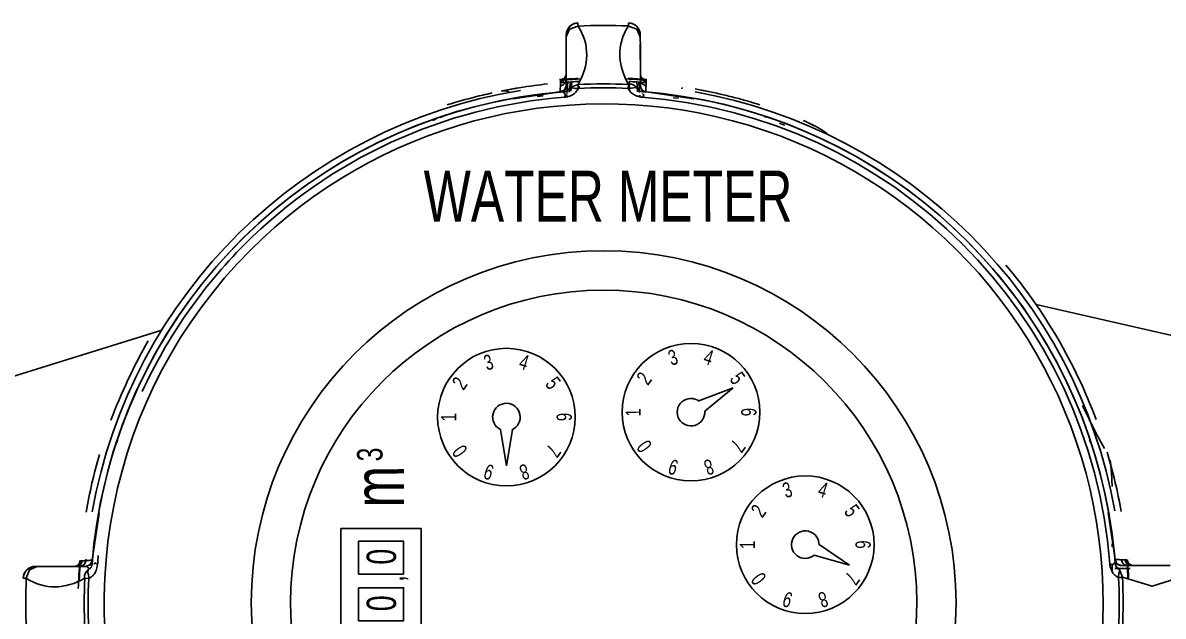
# Model space of a CAD drawing. Header units: millimetres. Extents: x 1218 to 72853, y -34712 to 16286.
# Drawn here: x 32007.5 to 32150.5, y 6736.5 to 6811 of the extents above; entities that cross this region are included whole.
import ezdxf

# ---------------------------------------------------------------- set-up
doc = ezdxf.new("R2010")
doc.units = ezdxf.units.MM
doc.set_wipeout_variables(frame=1)
doc.styles.get("Standard").update_dxf_attribs({"font": 'arial.ttf'})

# ---------------------------------------------------------------- blocks, each defined once
blk = doc.blocks.new('DONGHO-D40 PPR')
at = {"color": 8}
blk.add_wipeout([(3.17, -77.56), (-3.04, -77.56), (-4.13, -77.11), (-4.59, -76.01), (-4.6, -66.23), (-6.13, -65.25), (-14.08, -63.91), (-17.1, -63.27), (-19.04, -62.71), (-25.12, -60.53), (-30.42, -58.31), (-32.61, -56.43), (-35.99, -54.34), (-40.18, -51.32), (-43.74, -48.32), (-46.79, -45.37), (-48.66, -43.36), (-50.47, -42.42), (-56.56, -33.86), (-95.36, -22.03), (-97.33, -21.88), (-98.96, -22.93), (-99.58, -24.75), (-99.59, -26.06), (-100.61, -27.09), (-101.51, -30.94), (-104.26, -35.72), (-126.07, -35.19), (-128.51, -30.97), (-128.52, -21.33), (-164.67, -21.31), (-164.69, 21.11), (-128.56, 21.15), (-128.57, 30.75), (-125.82, 35.53), (-104.33, 35.55), (-101.57, 30.78), (-95.4, 21.86), (-55.45, 34.25), (-51.23, 40.29), (-46.86, 44.14), (-41.18, 50.52), (-35.85, 54.43), (-27.48, 59.1), (-22.27, 61.25), (-18.69, 62.82), (-11.82, 64.46), (-8.7, 64.96), (-5.52, 65.69), (-4.56, 71.9), (-3.51, 72.79), (3.4, 72.79), (4.44, 71.93), (5.42, 65.7), (13.55, 64.12), (19.59, 62.54), (25.26, 60.48), (39.78, 51.63), (45, 47.15), (50.47, 42.42), (54.24, 37.47), (121.1, 21.87), (123.69, 22.83), (124.8, 25.01), (124.8, 26.08), (125.82, 27.11), (126.72, 30.96), (129.47, 35.74), (150.96, 35.76), (153.72, 30.99), (153.73, 21.35), (189.89, 21.5), (189.91, -21.1), (153.77, -21.09), (153.78, -30.73), (151.03, -35.51), (129.54, -35.53), (126.78, -30.76), (126.77, -26.18), (125.96, -26.99), (124.85, -25.88), (124.78, -24.45), (124.06, -22.94), (122.9, -22.14), (121.6, -21.94), (121.01, -22.04), (52.84, -38.15), (50.18, -41.59), (47.02, -45.13), (43.87, -48.2), (40.64, -50.95), (37.2, -53.52), (34.05, -55.57), (30.43, -58.05), (24.03, -60.58), (17.61, -63.13), (10.43, -64.71), (5.16, -65.5), (4.72, -75.79), (4.26, -77.1)], dxfattribs=at)
for p, q in [((3.11, 72.82), (3.11, 72.83)), ((-4.71, 66.23), (-4.71, 70.19)), ((-4.71, 66.15), (-4.71, 70.19)), ((4.59, 70.2), (4.6, 66.23)), ((4.59, 70.2), (4.6, 66.16)), ((-4.5, 65.38), (-4.62, 63.98)), ((-4.5, 65.38), (-4.01, 65.42)), ((-4.18, 65.4), (-4.32, 64.13)), ((-4.18, 65.4), (-4.01, 65.42)), ((-4.01, 65.42), (-4.1, 64.26)), ((-3.22, 65.08), (-3.2, 64.6)), ((-3.07, 64.89), (-3.09, 64.6)), ((3.11, 65.09), (3.09, 64.6)), ((3.25, 64.31), (3.19, 65.46)), ((4.16, 65.41), (4.26, 64.16)), ((4.16, 65.41), (4.39, 65.39)), ((4.39, 65.39), (4.51, 64.09)), ((-12.47, 64.3), (-12.81, 64.26)), ((-12.81, 64.26), (-12.47, 64.3)), ((-11.35, 63.29), (-5.45, 64.16)), ((-4.64, 63.85), (-4.66, 63.54)), ((4.54, 63.77), (4.56, 63.48)), ((5.38, 64.16), (11.31, 63.3)), ((5.38, 64.16), (11.28, 63.31)), ((9.39, 63.36), (8.71, 63.4)), ((-20.52, 60.95), (-20.2, 61.06)), ((-20.25, 61.05), (-20.52, 60.96)), ((20.12, 61.09), (20.44, 60.98)), ((20.15, 61.08), (20.45, 60.98)), ((-61.09, 20.12), (-60.98, 20.44)), ((-60.98, 20.45), (-61.08, 20.15)), ((60.95, 20.52), (61.06, 20.2)), ((60.96, 20.52), (61.05, 20.25)), ((-63.3, 11.31), (-64.16, 5.38)), ((-64.16, 5.38), (-63.31, 11.28)), ((63.29, 11.35), (64.16, 5.45)), ((-70.2, 4.59), (-66.23, 4.6)), ((-66.16, 4.6), (-70.2, 4.59)), ((-64.19, 4.86), (-64.13, 4.94)), ((63.78, 4.33), (63.79, 3.94)), ((66.15, 4.71), (70.19, 4.71)), ((66.23, 4.71), (70.19, 4.71)), ((-65.09, 3.11), (-64.6, 3.09)), ((65.08, 3.22), (64.6, 3.2))]:
    blk.add_line(p, q, dxfattribs=at)
for p, q in [((120.98, 22.24), (54.24, 37.47)), ((-95.37, 21.86), (-55.45, 34.25)), ((11.93, 25.37), (16.25, 27.01)), ((12.67, 24.08), (16.25, 27.01)), ((-12.94, 21.78), (-12.19, 17.21)), ((-11.45, 21.78), (-12.19, 17.21)), ((27.02, 7.33), (30.84, 4.74)), ((26.39, 5.99), (30.84, 4.74))]:
    blk.add_line(p, q)
at = {"color": 8, "flags": 128}
for points in [[(-3.23, 72.83), (-3.51, 72.79), (-3.75, 72.71), (-3.96, 72.61), (-4.28, 72.36), (-4.47, 72.11), (-4.65, 71.69), (-4.71, 71.29)], [(-4.71, 71.29), (-4.63, 71.75), (-4.43, 72.18), (-4.11, 72.51), (-3.7, 72.73), (-3.23, 72.83)], [(-4.71, 71.08), (-4.28, 72.02), (-3.23, 72.42)], [(3.1, 72.43), (3.11, 72.57), (3.11, 72.69), (3.11, 72.77)], [(4.59, 71.09), (4.16, 72.02), (3.1, 72.43)], [(4.59, 71.3), (4.56, 71.57), (4.49, 71.82), (4.4, 72.03), (4.16, 72.37), (3.92, 72.56), (3.72, 72.67), (3.4, 72.79), (3.11, 72.83)], [(3.11, 72.83), (3.57, 72.74), (3.99, 72.52), (4.31, 72.18), (4.51, 71.76), (4.59, 71.3)], [(-4.71, 71.08), (-4.71, 71.16), (-4.71, 71.21), (-4.71, 71.25), (-4.71, 71.28), (-4.71, 71.29)], [(-4.71, 71.08), (-4.71, 69.81), (-4.71, 68.59), (-4.71, 67.38), (-4.7, 66.17), (-4.7, 64.92)], [(4.6, 64.93), (4.6, 66.09), (4.6, 67.28), (4.6, 68.5), (4.6, 69.77), (4.59, 71.09)], [(-4.74, 66.2), (-4.91, 65.87), (-5.42, 65.62)], [(-4.77, 65.91), (-4.74, 65.98), (-4.72, 66.15)], [(-4.71, 65.72), (-4.71, 65.81), (-4.71, 65.9), (-4.71, 65.98), (-4.71, 66.07), (-4.71, 66.15)], [(4.6, 66.16), (4.6, 66.08), (4.6, 65.99), (4.6, 65.9), (4.6, 65.82), (4.6, 65.73)], [(5.31, 65.63), (4.8, 65.88), (4.63, 66.2)], [(4.66, 65.92), (4.81, 65.67), (5.3, 65.44)], [(-5.47, 64.17), (-5.45, 64.41), (-5.44, 64.62), (-5.42, 64.8), (-5.41, 64.91), (-5.41, 64.96)], [(-5.42, 65.62), (-5.42, 65.57), (-5.42, 65.52), (-5.42, 65.47), (-5.42, 65.42)], [(-5.42, 65.42), (-5.42, 65.32), (-5.42, 65.23), (-5.42, 65.14), (-5.42, 65.04), (-5.42, 64.95)], [(-5.41, 64.16), (-5.19, 64.2), (-4.99, 64.32), (-4.84, 64.48), (-4.74, 64.69), (-4.72, 64.91)], [(-4.71, 64.89), (-4.93, 64.36), (-5.4, 64.15)], [(-3.23, 65.08), (-3.64, 64.91), (-4.06, 64.77), (-4.39, 64.55)], [(-4.39, 64.55), (-4.14, 64.69), (-3.87, 64.68), (-3.55, 64.6), (-3.2, 64.6)], [(3.09, 64.6), (3.45, 64.61), (3.77, 64.69), (4.03, 64.7), (4.28, 64.56)], [(4.61, 64.92), (4.64, 64.7), (4.73, 64.49), (4.89, 64.33), (5.08, 64.21), (5.3, 64.17)], [(5.25, 64.98), (5.12, 65.01), (4.85, 65.16)], [(5.3, 64.97), (5.31, 64.92), (5.3, 64.81), (5.3, 64.63), (5.3, 64.41), (5.3, 64.17)], [(5.31, 65.43), (5.31, 65.49), (5.31, 65.56), (5.31, 65.63)], [(5.31, 64.96), (5.31, 65.05), (5.31, 65.15), (5.31, 65.24), (5.31, 65.33), (5.31, 65.43)], [(-64.19, 4.86), (-63.95, 7.42), (-63.6, 9.97), (-63.15, 12.51), (-62.6, 15.02), (-61.95, 17.51), (-61.2, 19.98), (-60.35, 22.41), (-59.4, 24.8), (-58.37, 27.16), (-57.23, 29.47), (-56.01, 31.74), (-54.69, 33.95), (-53.29, 36.11), (-51.81, 38.21), (-50.24, 40.25), (-48.59, 42.23), (-46.86, 44.14), (-45.06, 45.98), (-43.18, 47.74), (-41.24, 49.43), (-39.23, 51.04), (-37.16, 52.57), (-35.02, 54.01), (-32.84, 55.37), (-30.6, 56.64), (-28.31, 57.82), (-25.97, 58.9), (-23.6, 59.89), (-21.18, 60.79), (-18.73, 61.59), (-16.26, 62.29), (-13.75, 62.89), (-11.23, 63.39), (-8.68, 63.79), (-6.12, 64.08), (-4.96, 64.18)], [(4.86, 64.19), (7.42, 63.95), (9.97, 63.6), (12.51, 63.15), (15.02, 62.6), (17.51, 61.95), (19.98, 61.2), (22.41, 60.35), (24.8, 59.4), (27.16, 58.37), (29.47, 57.23), (31.74, 56.01), (33.95, 54.69), (36.11, 53.29), (38.21, 51.81), (40.25, 50.24), (42.23, 48.59), (44.14, 46.86), (45.98, 45.06), (47.74, 43.18), (49.43, 41.24), (51.04, 39.23), (52.57, 37.16), (54.01, 35.02)], [(54.01, 35.02), (55.37, 32.84), (56.64, 30.6), (57.82, 28.31), (58.9, 25.97), (59.89, 23.6), (60.79, 21.18), (61.59, 18.73), (62.29, 16.26), (62.89, 13.75), (63.39, 11.23), (63.79, 8.68), (64.08, 6.12), (64.18, 4.96)], [(62.82, 19.4), (61.73, 21.34), (60.05, 24.79)], [(-71.3, 4.59), (-71.57, 4.56), (-71.82, 4.49), (-72.03, 4.4), (-72.37, 4.16), (-72.56, 3.92), (-72.67, 3.72), (-72.79, 3.4), (-72.83, 3.11)], [(-71.09, 4.59), (-72.02, 4.16), (-72.43, 3.1)], [(-64.93, 4.59), (-66.1, 4.59), (-67.28, 4.59), (-68.5, 4.59), (-69.77, 4.59), (-71.09, 4.59)], [(-65.63, 5.31), (-65.88, 4.8), (-66.2, 4.63)], [(-66.16, 4.6), (-66.08, 4.6), (-65.99, 4.6), (-65.9, 4.6), (-65.82, 4.6), (-65.73, 4.6)], [(-65.43, 5.31), (-65.45, 5.31), (-65.47, 5.31), (-65.49, 5.31), (-65.52, 5.31), (-65.54, 5.31), (-65.56, 5.31), (-65.59, 5.31), (-65.61, 5.31), (-65.63, 5.31)], [(-64.96, 5.31), (-65.05, 5.31), (-65.15, 5.31), (-65.24, 5.31), (-65.33, 5.31), (-65.43, 5.31)], [(-64.98, 5.25), (-65.01, 5.12), (-65.16, 4.85)], [(-64.92, 4.61), (-64.4, 4.8), (-64.17, 5.3)], [(-64.17, 5.25), (-64.45, 4.78), (-64.92, 4.61)], [(-63.98, 4.87), (-63.76, 5.03), (-63.5, 4.8)], [(66.04, 4.33), (65.76, 4.33), (64.13, 4.34)], [(64.89, 4.71), (64.36, 4.93), (64.15, 5.4)], [(65.08, 3.23), (64.91, 3.64), (64.77, 4.06), (64.55, 4.39)], [(65.71, 4.72), (65.67, 4.72), (65.56, 4.72), (65.39, 4.72), (65.17, 4.72), (64.92, 4.72)], [(71.08, 4.71), (69.81, 4.71), (68.58, 4.71), (67.38, 4.71), (66.16, 4.71), (64.92, 4.71)], [(65.42, 5.42), (65.32, 5.42), (65.23, 5.42), (65.14, 5.42), (65.04, 5.42), (64.95, 5.42)], [(64.96, 5.41), (65.02, 5.19), (65.13, 4.99), (65.28, 4.85), (65.48, 4.76), (65.71, 4.72)], [(65.62, 5.42), (65.57, 5.42), (65.52, 5.42), (65.47, 5.42), (65.42, 5.42)], [(65.62, 5.42), (65.87, 4.91), (66.21, 4.73)], [(65.72, 4.71), (65.81, 4.71), (65.9, 4.71), (65.98, 4.71), (66.07, 4.71), (66.15, 4.71)], [(72.42, 3.23), (68.79, 2.13), (65.08, 3.24)]]:
    blk.add_lwpolyline(points, dxfattribs=at)
for points in [[(-22.87, -18.57), (-32.94, -18.58), (-32.96, 9.34), (-22.9, 9.34)], [(-30.74, 3.62), (-25.11, 3.63), (-25.11, 7.76), (-30.74, 7.75)], [(-30.74, -2.23), (-25.1, -2.22), (-25.11, 1.91), (-30.74, 1.9)]]:
    blk.add_lwpolyline(points, close=True)
for centre, radius in [((0, 0), 44.21), ((-12.2, 23.34), 8.63), ((10.95, 23.95), 8.63), ((25.29, 7.32), 8.63)]:
    blk.add_circle(centre, radius)
at = {"color": 8}
for centre, radius, start, end in [((0, 0), 72.5, 87.5491, 92.5472), ((0, 0), 65.93, 92.7804, 94.8072), ((0, 0), 65.93, 85.2873, 87.3154), ((0, 0), 65.54, 97.6251, 100.9677), ((0, 0), 65.54, 99.4502, 100.9677), ((0, 0), 65.54, 96.1902, 97.624), ((0, 0), 65.85, 92.6287, 94.7226), ((0, 0), 65.54, 93.9748, 94.7448), ((0, 0), 65.16, 87.2616, 92.8346), ((0, 0), 64.68, 87.2616, 92.8347), ((0, 0), 65.85, 85.3737, 87.4676), ((0, 0), 65.54, 85.3516, 86.3616), ((0, 0), 65.54, 79.5913, 79.9289), ((0, 0), 65.54, 78.0679, 79.5904), ((0, 0), 65.18, 99.2183, 169.8715), ((0, 0), 64.37, 94.4233, 170.1504), ((0, 0), 63.68, 94.4234, 135.0481), ((0, 0), 63.68, 4.4234, 85.6729), ((0, 0), 64.37, 9.9459, 80.1504), ((0, 0), 65.18, 10.2299, 79.8715), ((0, 0), 65.54, 76.5438, 78.0661), ((0, 0), 65.54, 75.0198, 76.5418), ((0, 0), 65.54, 73.4957, 75.0175), ((0, 0), 65.54, 72.6106, 73.4932), ((0, 0), 65.54, 67.1161, 67.5523), ((0, 0), 63.68, 135.0481, 155.3605), ((0, 0), 65.93, 20.4401, 40.0481), ((0, 0), 65.93, 150.0481, 159.6348), ((0, 0), 65.93, 163.5797, 170.0481), ((0, 0), 65.93, 10.0481, 16.6973), ((0, 0), 63.68, 174.6289, 175.6729), ((-71.29, 3.04), 1.55, 90.0481, 177.5562), ((0, 0), 65.93, 175.352, 178.4262), ((0, 0), 65.85, 175.3737, 177.453), ((0, 0), 65.18, 175.1692, 175.3261), ((0, 0), 65.85, 2.6432, 4.7226), ((0, 0), 65.93, 4.3852, 4.7276), ((0, 0), 65.93, 2.799, 4.2984), ((0, 0), 72.5, 177.5491, 182.5472), ((0, 0), 65.16, 177.2616, 182.8346), ((0, 0), 64.68, 177.2616, 182.8347), ((0, 0), 64.68, 357.2616, 2.8347), ((0, 0), 65.16, 357.2616, 2.8346)]:
    blk.add_arc(centre, radius, start, end, dxfattribs=at)
for centre, radius, start, end in [((0, 0), 62.66, 315.0481, 135.0481), ((0, 0), 62.66, 135.0481, 270.0481), ((0, 0), 39.28, 0.0483, 180.0483), ((-12.2, 23.34), 1.73, 293.4296, 244.6269), ((10.95, 23.95), 1.73, 53.4296, 4.6269), ((25.29, 7.32), 1.73, 358.4296, 309.6269), ((0, 0), 39.28, 180.0483, 0.0483)]:
    blk.add_arc(centre, radius, start, end)
at = {"color": 8, "extrusion": (0, 0, -1)}
for centre, major_axis, ratio, start_param, end_param in [((-5.48, 66.19), (0.776, 0.001), 0.999402, 0.351981, 1.489022), ((-6.79, -50.92), (15.06, 115.93), 0.74033, 6.141459, 6.151792), ((6.88, -50.85), (15.24, -115.84), 0.740151, 3.275133, 3.286229), ((66.19, 5.48), (0.001, -0.776), 0.999402, 0.351981, 1.489022)]:
    blk.add_ellipse(centre, major_axis=major_axis, ratio=ratio, start_param=start_param, end_param=end_param, dxfattribs=at)
at = {"color": 8}
for points, knots in [([(-3.22, 72.43), (-3.22, 72.53), (-3.23, 72.75), (-3.23, 72.83), (-3.23, 72.83)], [0, 0, 0, 0, 0.4, 0.9997536, 0.9997536, 0.9997536, 0.9997536]), ([(4.59, 71.09), (4.59, 71.14), (4.59, 71.25), (4.59, 71.29), (4.59, 71.29)], [0, 0, 0, 0, 0.4, 0.9996891, 0.9996891, 0.9996891, 0.9996891]), ([(4.6, 66.23), (4.61, 66.14), (4.62, 65.99), (4.64, 65.93), (4.65, 65.93)], [0.0000075, 0.0000075, 0.0000075, 0.0000075, 0.5, 1, 1, 1, 1]), ([(-4.72, 64.92), (-4.72, 64.84), (-4.75, 64.69), (-4.85, 64.47), (-5.1, 64.29), (-5.35, 64.21), (-5.47, 64.17)], [0, 0, 0, 0, 0.2, 0.4, 0.7, 1, 1, 1, 1]), ([(-4.72, 65.71), (-4.72, 65.6), (-4.78, 65.36), (-4.99, 65.08), (-5.26, 64.98), (-5.41, 64.96)], [0, 0, 0, 0, 0.3, 0.6, 1, 1, 1, 1]), ([(-4.39, 64.55), (-4.38, 64.48), (-4.43, 64.36), (-4.63, 64.24), (-4.85, 64.19), (-4.96, 64.18)], [-1, -1, -1, -1, -0.65, -0.3, 0, 0, 0, 0]), ([(-4.91, 63.49), (-4.73, 63.51), (-4.43, 63.57), (-4.06, 63.7), (-3.75, 63.88), (-3.44, 64.16), (-3.27, 64.42), (-3.2, 64.6)], [0, 0, 0, 0, 0.2, 0.35, 0.5, 0.7, 1, 1, 1, 1]), ([(-4.71, 64.92), (-4.71, 65.11), (-4.71, 65.39), (-4.71, 65.65), (-4.71, 65.72), (-4.71, 65.72)], [0, 0, 0, 0, 0.4, 0.7, 1, 1, 1, 1]), ([(3.09, 64.6), (3.13, 64.51), (3.22, 64.34), (3.41, 64.1), (3.64, 63.9), (3.92, 63.73), (4.23, 63.61), (4.52, 63.54), (4.71, 63.51), (4.8, 63.5)], [0, 0, 0, 0, 0.2, 0.35, 0.5, 0.65, 0.8, 0.9, 1, 1, 1, 1]), ([(4.28, 64.56), (4.21, 64.65), (4.08, 64.79), (3.84, 64.98), (3.6, 65.1), (3.34, 65.15), (3.18, 65.12), (3.11, 65.09)], [-1, -1, -1, -1, -0.75, -0.5625, -0.375, -0.1875, 0, 0, 0, 0]), ([(4.28, 64.56), (4.28, 64.51), (4.29, 64.39), (4.49, 64.25), (4.74, 64.2), (4.86, 64.19)], [0, 0, 0, 0, 0.3, 0.7, 1, 1, 1, 1]), ([(4.61, 64.92), (4.61, 64.85), (4.58, 64.76), (4.49, 64.67), (4.4, 64.61), (4.33, 64.57), (4.3, 64.56)], [-1, -1, -1, -1, -0.6, -0.4, -0.2, 0, 0, 0, 0]), ([(4.6, 65.73), (4.6, 65.72), (4.6, 65.63), (4.6, 65.33), (4.6, 65.07), (4.6, 64.93)], [0, 0, 0, 0, 0.4, 0.7, 1, 1, 1, 1]), ([(4.61, 65.72), (4.61, 65.63), (4.65, 65.43), (4.78, 65.2), (5.11, 64.98), (5.28, 64.97), (5.3, 64.97)], [0, 0, 0, 0, 0.21875, 0.4375, 0.625, 1, 1, 1, 1]), ([(-14, 64.03), (-14.39, 63.94), (-15.97, 63.58), (-17.53, 63.16), (-18.69, 62.82)], [0.2, 0.2, 0.2, 0.2, 0.4, 1, 1, 1, 1]), ([(4.8, 63.5), (4.89, 63.56), (5.04, 63.67), (5.04, 63.83), (4.89, 63.94), (4.87, 63.98), (4.87, 63.98)], [0, 0, 0, 0, 0.15625, 0.34375, 0.4921875, 0.5, 0.5, 0.5, 0.5]), ([(4.93, 64.13), (4.93, 64.14), (4.93, 64.17), (4.89, 64.19), (4.86, 64.19)], [0.75, 0.75, 0.75, 0.75, 0.8125, 0.9999813, 0.9999813, 0.9999813, 0.9999813]), ([(28.04, 58.92), (27.97, 58.97), (27.84, 59.07), (27.64, 59.21), (27.44, 59.34), (27.23, 59.47), (27.02, 59.6), (26.74, 59.76), (26.23, 60.03), (25.79, 60.24), (25.49, 60.37)], [0.4, 0.4, 0.4, 0.4, 0.45, 0.5, 0.55, 0.6, 0.65, 0.7, 0.8, 1, 1, 1, 1]), ([(63.78, 14.63), (63.78, 14.75), (63.77, 15.07), (63.75, 15.6), (63.72, 16.1), (63.69, 16.5), (63.66, 16.84), (63.63, 17.17), (63.59, 17.51), (63.56, 17.76), (63.53, 17.9), (63.53, 17.95)], [-0.8772118, -0.8772118, -0.8772118, -0.8772118, -0.85, -0.8, -0.75, -0.725, -0.7, -0.6625, -0.6375, -0.6125, -0.6002909, -0.6002909, -0.6002909, -0.6002909]), ([(-71.09, 4.59), (-71.14, 4.59), (-71.25, 4.59), (-71.29, 4.59), (-71.29, 4.59)], [0, 0, 0, 0, 0.4, 0.9996891, 0.9996891, 0.9996891, 0.9996891]), ([(-66.23, 4.6), (-66.14, 4.61), (-65.99, 4.62), (-65.93, 4.64), (-65.93, 4.65)], [0.0000075, 0.0000075, 0.0000075, 0.0000075, 0.5, 1, 1, 1, 1]), ([(-65.43, 5.31), (-65.44, 5.19), (-65.51, 4.99), (-65.73, 4.72), (-65.88, 4.67), (-65.93, 4.65)], [0, 0, 0, 0, 0.25, 0.5, 1, 1, 1, 1]), ([(-65.73, 4.6), (-65.72, 4.6), (-65.63, 4.6), (-65.33, 4.6), (-65.07, 4.6), (-64.93, 4.6)], [0, 0, 0, 0, 0.4, 0.7, 1, 1, 1, 1]), ([(-64.97, 5.3), (-64.97, 5.28), (-64.98, 5.11), (-65.19, 4.79), (-65.42, 4.65), (-65.62, 4.61), (-65.72, 4.61)], [0, 0, 0, 0, 0.375, 0.5625, 0.75, 1, 1, 1, 1]), ([(-64.18, 5.38), (-64.34, 5.36), (-64.74, 5.33), (-64.95, 5.31), (-64.96, 5.31)], [0, 0, 0, 0, 0.4, 1, 1, 1, 1]), ([(-64.56, 4.28), (-64.6, 4.35), (-64.66, 4.44), (-64.76, 4.53), (-64.84, 4.58), (-64.9, 4.59), (-64.93, 4.59)], [-1, -1, -1, -1, -0.6, -0.4, -0.2, 0, 0, 0, 0]), ([(-64.6, 3.09), (-64.48, 3.14), (-64.26, 3.27), (-64, 3.5), (-63.81, 3.77), (-63.66, 4.06), (-63.56, 4.4), (-63.52, 4.67), (-63.5, 4.8)], [0, 0, 0, 0, 0.2, 0.4, 0.55, 0.7, 0.85, 1, 1, 1, 1]), ([(-64.2, 4.85), (-64.2, 4.76), (-64.23, 4.56), (-64.36, 4.34), (-64.48, 4.29), (-64.56, 4.3)], [0, 0, 0, 0, 0.25, 0.6, 1, 1, 1, 1]), ([(-64.19, 4.86), (-64.18, 4.97), (-64.17, 5.13), (-64.16, 5.27), (-64.16, 5.31), (-64.16, 5.31)], [0, 0, 0, 0, 0.4, 0.7, 1, 1, 1, 1]), ([(63.49, 4.91), (63.51, 4.73), (63.57, 4.43), (63.7, 4.06), (63.88, 3.75), (64.16, 3.44), (64.42, 3.27), (64.6, 3.2)], [0, 0, 0, 0, 0.2, 0.35, 0.5, 0.7, 1, 1, 1, 1]), ([(64.15, 5.42), (64.16, 5.31), (64.2, 5.17), (64.29, 5.03), (64.38, 4.92), (64.49, 4.83), (64.64, 4.76), (64.77, 4.72), (64.88, 4.71), (64.92, 4.71)], [-1, -1, -1, -1, -0.725, -0.6375, -0.55, -0.35, -0.275, -0.1, 0, 0, 0, 0]), ([(64.15, 5.4), (64.16, 5.31), (64.2, 5.15), (64.33, 4.94), (64.54, 4.77), (64.78, 4.71), (64.89, 4.71)], [0, 0, 0, 0, 0.2, 0.4, 0.65, 1, 1, 1, 1]), ([(64.95, 5.42), (64.94, 5.42), (64.84, 5.43), (64.53, 5.45), (64.29, 5.47), (64.17, 5.48)], [0, 0, 0, 0, 0.4, 0.7, 1, 1, 1, 1]), ([(64.55, 4.39), (64.48, 4.38), (64.36, 4.43), (64.24, 4.63), (64.19, 4.85), (64.18, 4.96)], [-1, -1, -1, -1, -0.65, -0.3, 0, 0, 0, 0]), ([(64.6, 3.2), (64.6, 3.3), (64.59, 3.48), (64.64, 3.7), (64.7, 3.93), (64.72, 4.14), (64.63, 4.31), (64.55, 4.39)], [0, 0, 0, 0, 0.1875, 0.375, 0.53125, 0.71875, 1, 1, 1, 1]), ([(-72.82, 3.11), (-72.81, 3.11), (-72.75, 3.11), (-72.59, 3.1), (-72.43, 3.1)], [0.2, 0.2, 0.2, 0.2, 0.4, 1, 1, 1, 1]), ([(-64.56, 4.28), (-64.65, 4.21), (-64.79, 4.08), (-64.98, 3.84), (-65.1, 3.6), (-65.15, 3.34), (-65.12, 3.18), (-65.09, 3.11)], [-1, -1, -1, -1, -0.75, -0.5625, -0.375, -0.1875, 0, 0, 0, 0]), ([(-64.56, 4.28), (-64.61, 4.23), (-64.69, 4.1), (-64.71, 3.91), (-64.68, 3.7), (-64.59, 3.46), (-64.61, 3.24), (-64.6, 3.09)], [0, 0, 0, 0, 0.1875, 0.375, 0.5625, 0.734375, 1, 1, 1, 1])]:
    blk.add_open_spline(points, degree=3, knots=knots, dxfattribs=at)
for points in [[(-3.22, 72.43), (-2.45, 71.23), (-1.76, 68.79), (-2.53, 66.34), (-3.22, 65.08)], [(3.11, 65.09), (2.42, 66.34), (1.65, 68.8), (2.33, 71.24), (3.1, 72.43)], [(-4.76, 65.92), (-4.75, 65.92), (-4.75, 65.95), (-4.72, 66.05), (-4.71, 66.16), (-4.71, 66.23)], [(4.65, 65.93), (4.64, 65.93), (4.64, 65.97), (4.61, 66.09), (4.6, 66.16)], [(4.6, 64.93), (4.6, 64.84), (4.63, 64.67), (4.76, 64.43), (4.97, 64.25), (5.15, 64.18), (5.25, 64.16)], [(9.74, 64.81), (9.74, 64.81), (9.74, 64.81), (9.74, 64.81)], [(9.79, 64.54), (9.81, 64.58), (9.84, 64.65), (9.87, 64.7), (9.89, 64.71)], [(10.12, 64.74), (10.12, 64.74), (10.12, 64.74), (10.12, 64.74)], [(-12.47, 64.3), (-12.58, 64.31), (-12.69, 64.3), (-12.81, 64.27)], [(-11.85, 64.16), (-11.91, 64.18), (-12.01, 64.22), (-12.17, 64.27), (-12.31, 64.29), (-12.46, 64.31), (-12.64, 64.3), (-12.75, 64.29), (-12.81, 64.27)], [(-7.59, 63.68), (-7.85, 63.65), (-8.1, 63.61), (-8.36, 63.58)], [(-4.96, 64.18), (-5.58, 64.14), (-6.27, 64.07), (-5.88, 64.11), (-5.42, 64.15)], [(-4.96, 64.18), (-5, 64.18), (-5.04, 64.16), (-5.05, 64.1), (-4.93, 64.01), (-4.81, 63.88), (-4.83, 63.71), (-4.88, 63.57), (-4.91, 63.49)], [(4.86, 64.19), (4.91, 64.19), (5.01, 64.18), (5.13, 64.17), (5.23, 64.16), (5.29, 64.16), (5.31, 64.16), (5.31, 64.16)], [(-18.69, 62.82), (-19, 62.72), (-19.32, 62.63), (-19.63, 62.53)], [(-21.03, 60.72), (-21.18, 60.67), (-21.32, 60.62), (-21.47, 60.57)], [(22.71, 59.99), (22.5, 60.06), (22.29, 60.14), (22.07, 60.22)], [(26.33, 59.94), (26.22, 60), (26.11, 60.06), (26, 60.12)], [(63.77, 7.41), (63.77, 7.28), (63.77, 7.16), (63.77, 7.03)], [(64.18, 4.96), (64.14, 5.58), (64.07, 6.27), (64.11, 5.88), (64.15, 5.42)], [(-65.93, 4.65), (-65.93, 4.64), (-65.97, 4.64), (-66.09, 4.61), (-66.16, 4.6)], [(64.18, 4.96), (64.18, 5), (64.16, 5.03), (64.1, 5.05), (64.01, 4.93), (63.89, 4.82), (63.72, 4.84), (63.57, 4.88), (63.49, 4.91)], [(63.78, 4.86), (63.78, 4.69), (63.78, 4.51), (63.78, 4.34)], [(65.92, 4.76), (65.92, 4.75), (65.95, 4.75), (66.05, 4.72), (66.16, 4.71), (66.23, 4.71)], [(66.15, 4.71), (66.08, 4.72), (65.96, 4.75), (65.92, 4.76), (65.92, 4.76)], [(-65.09, 3.11), (-66.34, 2.42), (-68.8, 1.65), (-71.24, 2.33), (-72.43, 3.1)]]:
    blk.add_open_spline(points, degree=3, dxfattribs=at)
at = {"color": 8, "width": 0.7}
blk.add_text('WATER METER', height=6.4015, rotation=0.0481, dxfattribs=at).set_placement((-22.57, 47.85))
at = {"width": 0.7}
for s, height, rotation, p in [('3', 1.92, 18.0481, (8.49, 29.76)), ('4', 1.92, 342.0481, (12.38, 30.1)), ('3', 1.92, 18.0481, (-14.65, 29.15)), ('4', 1.92, 342.0481, (-10.77, 29.49)), ('2', 1.92, 54.0481, (5.54, 27.21)), ('5', 1.92, 306.0481, (15.72, 28.08)), ('2', 1.92, 54.0481, (-17.6, 26.6)), ('5', 1.92, 306.0481, (-7.42, 27.47)), ('1', 1.92, 90.0481, (4.66, 23.4)), ('6', 1.92, 270.0481, (17.24, 24.49)), ('1', 1.92, 90.0481, (-18.49, 22.8)), ('6', 1.92, 270.0481, (-5.91, 23.88)), ('0', 1.92, 126.0481, (6.18, 19.81)), ('7', 1.92, 234.0481, (16.36, 20.69)), ('3', 3.2, 90.0481, (-27.74, 17.77)), ('0', 1.92, 126.0481, (-16.97, 19.2)), ('7', 1.92, 234.0481, (-6.79, 20.08)), ('9', 1.92, 162.0481, (-13.63, 17.19)), ('8', 1.92, 198.0481, (-9.74, 17.52)), ('9', 1.92, 162.0481, (9.52, 17.8)), ('8', 1.92, 198.0481, (13.41, 18.13)), ('m', 6.4, 90.0481, (-25.06, 12)), ('3', 1.92, 18.0481, (22.84, 13.13)), ('4', 1.92, 342.0481, (26.72, 13.47)), ('2', 1.92, 54.0481, (19.89, 10.58)), ('5', 1.92, 306.0481, (30.07, 11.45)), ('1', 1.92, 90.0481, (19, 6.78)), ('6', 1.92, 270.0481, (31.58, 7.86)), ('0', 3.69, 90.0481, (-26.05, 4.81)), (',', 3.2, 90.0481, (-25.1, 2.63)), ('0', 1.92, 126.0481, (20.52, 3.18)), ('7', 1.92, 234.0481, (30.7, 4.06)), ('8', 1.92, 198.0481, (27.75, 1.5)), ('0', 3.69, 90.0481, (-26.04, -1.04)), ('9', 1.92, 162.0481, (23.86, 1.17))]:
    blk.add_text(s, height=height, rotation=rotation, dxfattribs=at).set_placement(p)
at = {"flags": 1}
for p in [(-101.54, -0.14), (126.75, 0.16)]:
    blk.add_attdef('AMC', p, '', height=0.5, dxfattribs=at)

msp = doc.modelspace()

# ---------------------------------------------------------------- block references
msp.add_blockref('DONGHO-D40 PPR', (32080.35, 6738.13))

doc.saveas('drawing.dxf')
